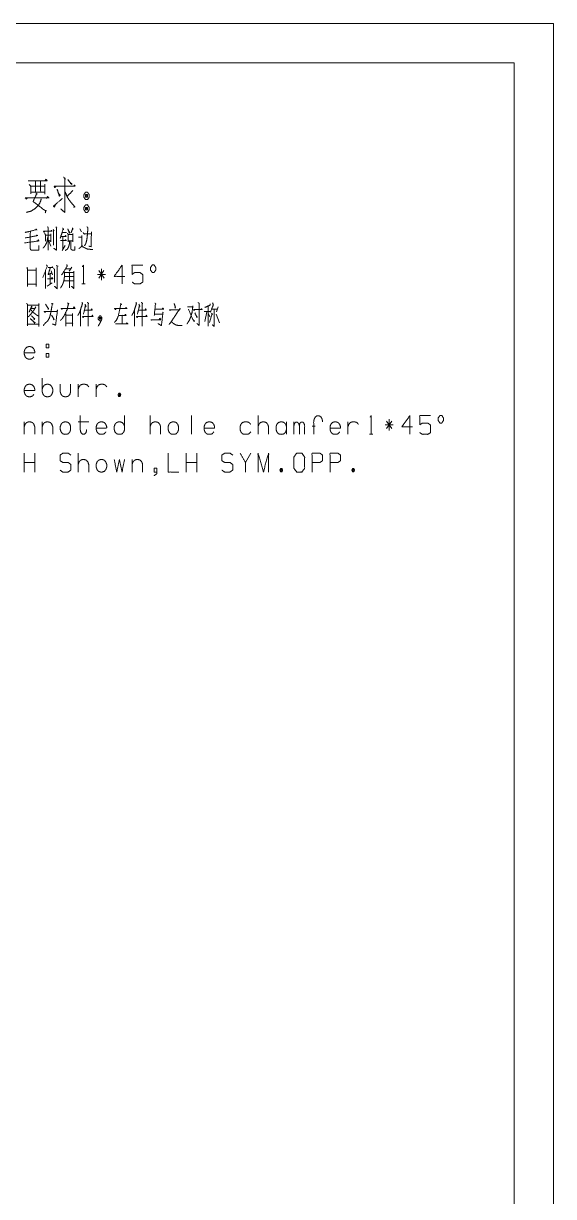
# Model space of a CAD drawing. Header units: millimetres. Extents: x 2210 to 79821, y -19430 to 2344.
# Drawn here: x 2562.7 to 2629.8, y 1641.3 to 1789.8 of the extents above; entities that cross this region are included whole.
import ezdxf

# ---------------------------------------------------------------- set-up
doc = ezdxf.new("R2010")
doc.units = ezdxf.units.MM
doc.layers.add('101', color=7, linetype='Continuous', true_color=0xffffff)

msp = doc.modelspace()

# ---------------------------------------------------------------- linework, layer by layer
at = {"layer": '101', "color": 133, "linetype": 'Continuous', "lineweight": 18}
for p, q in [((2629.78, 1789.82), (2209.78, 1789.82)), ((2629.78, 1492.82), (2629.78, 1789.82)), ((2624.78, 1784.82), (2234.78, 1784.82)), ((2624.78, 1497.82), (2624.78, 1784.82))]:
    msp.add_line(p, q, dxfattribs=at)
at = {"layer": '101', "color": 72, "linetype": 'Continuous', "lineweight": 18}
for p, q in [((2565.49, 1763.02), (2566.16, 1763.04)), ((2566.44, 1763.72), (2566.58, 1763.57)), ((2566.49, 1763.62), (2566.49, 1761.74)), ((2566.78, 1764.07), (2566.92, 1763.92)), ((2569.67, 1762.77), (2569.99, 1762.77)), ((2569.81, 1763.84), (2570.02, 1763.44)), ((2565.84, 1762.39), (2566.16, 1761.62)), ((2565.49, 1758.46), (2565.49, 1756.28)), ((2566.18, 1758.51), (2566.35, 1758.01)), ((2566.81, 1759.18), (2567.06, 1759.11)), ((2568.03, 1758.76), (2568.72, 1758.76)), ((2568.81, 1758.96), (2568.47, 1758.48)), ((2572.88, 1758.53), (2572.23, 1757.58)), ((2572.23, 1758.53), (2572.9, 1757.58)), ((2572.55, 1757.33), (2572.55, 1758.76)), ((2565.68, 1756.56), (2566.34, 1756.98)), ((2566.05, 1758.08), (2566.05, 1756.81)), ((2567.89, 1757.23), (2569, 1757.23)), ((2567.92, 1757.78), (2569.02, 1757.78)), ((2570.08, 1756.86), (2570.5, 1756.86)), ((2573.06, 1758.06), (2572.05, 1758.06)), ((2583.45, 1753.94), (2584.12, 1753.94)), ((2586.05, 1754.04), (2586.05, 1751.52)), ((2587.32, 1753.94), (2587.14, 1753.32)), ((2569.92, 1753.49), (2569.92, 1751.52)), ((2576.75, 1753.49), (2576.75, 1751.52)), ((2585.57, 1753.37), (2586.33, 1753.37)), ((2585.9, 1753.32), (2585.64, 1752.09)), ((2586.08, 1753.14), (2586.29, 1752.67)), ((2586.56, 1753.09), (2586.24, 1751.97)), ((2586.47, 1753.64), (2587.25, 1753.64)), ((2586.49, 1753.14), (2586.63, 1752.92)), ((2587.07, 1753.04), (2587.48, 1751.94)), ((2565.56, 1748.06), (2565.56, 1747.58)), ((2565.56, 1748.06), (2565.89, 1748.06)), ((2565.06, 1743.19), (2565.06, 1744.94)), ((2569.62, 1742.57), (2569.62, 1744.14)), ((2571.89, 1742.57), (2571.89, 1744.14)), ((2574.75, 1743.02), (2574.91, 1742.59)), ((2562.79, 1739.38), (2562.79, 1737.81)), ((2565.06, 1739.38), (2565.06, 1737.81)), ((2569.62, 1739.38), (2570.94, 1739.38)), ((2578.72, 1737.81), (2578.72, 1740.18)), ((2583.95, 1740.21), (2583.95, 1737.81)), ((2592.38, 1737.81), (2592.38, 1740.18)), ((2595.98, 1737.81), (2595.98, 1739.38)), ((2596.93, 1737.81), (2596.93, 1739.38)), ((2603.76, 1737.81), (2603.76, 1739.38)), ((2609.48, 1739.01), (2608.48, 1739.01)), ((2609.31, 1739.48), (2608.65, 1738.53)), ((2608.65, 1739.48), (2609.32, 1738.53)), ((2608.97, 1738.28), (2608.97, 1739.71)), ((2599.63, 1738.86), (2599.21, 1738.86)), ((2606.5, 1737.81), (2606.92, 1737.81)), ((2562.79, 1733.04), (2562.79, 1735.42)), ((2564.13, 1733.04), (2564.13, 1735.42)), ((2569.62, 1733.04), (2569.62, 1735.42)), ((2576.45, 1734.62), (2576.45, 1733.04)), ((2583.27, 1733.04), (2583.27, 1735.42)), ((2584.62, 1733.04), (2584.62, 1735.42)), ((2591.45, 1735.42), (2590.78, 1734.24)), ((2564.13, 1734.24), (2562.79, 1734.24)), ((2584.62, 1734.24), (2583.27, 1734.24)), ((2595.24, 1733.49), (2595.4, 1733.07)), ((2604.35, 1733.49), (2604.51, 1733.07))]:
    msp.add_line(p, q, dxfattribs=at)
for points, knots in [([(2567.77, 1770.37), (2567.99, 1770.11), (2567.91, 1770.26), (2567.91, 1765.91), (2567.4, 1766.36)], [0, 0, 0.060994, 0.091683, 0.877914, 1, 1]), ([(2563.27, 1769.92), (2565.69, 1769.92), (2565.55, 1770.11), (2565.39, 1769.92)], [0, 0, 0.835353, 0.914863, 1, 1]), ([(2563.41, 1769.43), (2563.62, 1769.24), (2563.62, 1768.27), (2563.62, 1768.46), (2565.39, 1768.46), (2565.39, 1768.19), (2565.39, 1769.51), (2565.39, 1769.21), (2563.54, 1769.21), (2564.2, 1769.21), (2564.2, 1769.88), (2564.2, 1768.46), (2564.86, 1768.46), (2564.86, 1769.84)], [0, 0, 0.024059, 0.106925, 0.122861, 0.273835, 0.296146, 0.407697, 0.433194, 0.590927, 0.647261, 0.70463, 0.825742, 0.882076, 1, 1]), ([(2566.79, 1769.17), (2566.66, 1769.02), (2566.58, 1769.21), (2569.23, 1769.21), (2569.15, 1769.39), (2569.05, 1769.21)], [0, 0, 0.057624, 0.116245, 0.879366, 0.937991, 1, 1]), ([(2566.95, 1768.83), (2567.22, 1767.97), (2567.35, 1768.08), (2567.16, 1768.27)], [0, 0, 0.673351, 0.803111, 1, 1]), ([(2568.94, 1768.68), (2568.22, 1767.93), (2567.96, 1768.49), (2568.22, 1767.86), (2568.46, 1767.48), (2568.73, 1767.14), (2569.18, 1766.62), (2569.23, 1766.62), (2569.05, 1766.54)], [0, 0, 0.248754, 0.397955, 0.56361, 0.670256, 0.773226, 0.939241, 0.951967, 1, 1]), ([(2568.3, 1770.07), (2568.78, 1769.43), (2568.81, 1769.54), (2568.6, 1769.58)], [0, 0, 0.706379, 0.80892, 1, 1]), ([(2563.19, 1767.74), (2563.06, 1767.59), (2562.93, 1767.74), (2565.9, 1767.74), (2565.74, 1767.93), (2565.61, 1767.67)], [0, 0, 0.051195, 0.102396, 0.861894, 0.924787, 1, 1]), ([(2564.94, 1767.63), (2564.86, 1767.33), (2564.62, 1766.84), (2564.12, 1766.36), (2563.64, 1766.06), (2563.06, 1765.91)], [0, 0, 0.114106, 0.313646, 0.571362, 0.778586, 1, 1]), ([(2564.25, 1768.34), (2564.44, 1768.19), (2564.36, 1768.27), (2563.91, 1767.29), (2565.5, 1766.06), (2565.55, 1766.17), (2565.45, 1765.87)], [0, 0, 0.061501, 0.089679, 0.366517, 0.885942, 0.917995, 1, 1]), ([(2566.74, 1766.92), (2566.61, 1766.58), (2566.48, 1766.69), (2567.62, 1767.67)], [0, 0, 0.178042, 0.263422, 1, 1]), ([(2570.79, 1768.46), (2570.55, 1768.46), (2570.34, 1768.16), (2570.34, 1767.82), (2570.55, 1767.52), (2570.79, 1767.52), (2571, 1767.82), (2571, 1768.16), (2570.79, 1768.46)], [0, 0, 0.091011, 0.231141, 0.359861, 0.499991, 0.591002, 0.731141, 0.859861, 1, 1]), ([(2570.79, 1767.82), (2570.79, 1768.16), (2570.55, 1768.16)], [0, 0, 0.585806, 1, 1]), ([(2570.55, 1767.82), (2570.79, 1767.82), (2570.55, 1768.16), (2570.55, 1767.82)], [0, 0, 0.241169, 0.658908, 1, 1]), ([(2571, 1766.54), (2570.79, 1766.88), (2570.55, 1766.88), (2570.34, 1766.54), (2570.34, 1766.24), (2570.55, 1765.91), (2570.79, 1765.91), (2571, 1766.24), (2571, 1766.54)], [0, 0, 0.1492, 0.238515, 0.387707, 0.5, 0.649192, 0.738507, 0.887707, 1, 1]), ([(2570.79, 1766.54), (2570.55, 1766.54), (2570.79, 1766.24), (2570.79, 1766.54)], [0, 0, 0.258816, 0.674596, 1, 1]), ([(2570.55, 1766.54), (2570.55, 1766.24), (2570.79, 1766.24)], [0, 0, 0.556988, 1, 1]), ([(2564.29, 1763.84), (2564.38, 1763.67), (2564.32, 1763.72), (2562.89, 1763.37), (2563.55, 1763.52), (2563.55, 1761.32), (2563.58, 1761.17), (2563.67, 1761.14), (2564.62, 1761.14), (2564.62, 1761.72)], [0, 0, 0.030685, 0.042094, 0.272773, 0.377788, 0.722123, 0.746244, 0.76062, 0.910005, 1, 1]), ([(2562.91, 1762.67), (2564.48, 1762.97), (2564.38, 1763.04), (2564.25, 1762.92)], [0, 0, 0.839681, 0.90778, 1, 1]), ([(2565.77, 1762.79), (2565.7, 1762.42), (2565.66, 1762.19), (2565.59, 1761.99), (2565.42, 1761.69), (2565.33, 1761.57), (2565.19, 1761.39)], [0, 0, 0.246542, 0.393695, 0.530753, 0.755724, 0.854628, 1, 1]), ([(2565.36, 1763.49), (2565.31, 1763.37), (2565.22, 1763.52), (2566.3, 1763.52), (2566.23, 1763.67), (2566.18, 1763.52)], [0, 0, 0.079268, 0.180911, 0.810336, 0.907135, 1, 1]), ([(2565.36, 1763.24), (2565.47, 1763.09), (2565.47, 1762.27)], [0, 0, 0.182116, 1, 1]), ([(2565.73, 1764.09), (2565.81, 1763.97), (2565.81, 1761.12)], [0, 0, 0.047969, 1, 1]), ([(2566.16, 1763.17), (2566.16, 1762.19), (2566, 1762.34)], [0, 0, 0.816829, 1, 1]), ([(2566.85, 1763.97), (2566.85, 1761.12), (2566.53, 1761.37)], [0, 0, 0.875674, 1, 1]), ([(2567.64, 1763.92), (2567.78, 1763.74), (2567.71, 1763.82), (2567.34, 1762.62), (2567.59, 1763.37), (2568.12, 1763.37)], [0, 0, 0.077475, 0.112961, 0.545477, 0.817422, 1, 1]), ([(2567.46, 1762.87), (2568.1, 1762.87), (2568.01, 1762.99), (2567.94, 1762.87)], [0, 0, 0.682012, 0.846078, 1, 1]), ([(2567.69, 1762.84), (2567.69, 1761.32), (2567.6, 1761.09), (2567.96, 1761.72)], [0, 0, 0.613735, 0.711022, 1, 1]), ([(2568.26, 1763.27), (2568.35, 1763.12), (2568.35, 1762.17), (2568.35, 1762.29), (2568.93, 1762.29), (2568.93, 1762.17), (2568.93, 1763.22), (2568.93, 1763.09), (2568.33, 1763.09)], [0, 0, 0.046636, 0.301095, 0.334581, 0.490815, 0.524301, 0.805547, 0.839027, 1, 1]), ([(2568.29, 1763.84), (2568.52, 1763.27), (2568.58, 1763.34), (2568.44, 1763.52)], [0, 0, 0.661507, 0.759637, 1, 1]), ([(2568.88, 1763.94), (2568.97, 1763.79), (2568.93, 1763.87), (2568.72, 1763.34)], [0, 0, 0.211483, 0.312208, 1, 1]), ([(2570.06, 1762.99), (2570.06, 1761.74), (2570.04, 1761.59), (2569.9, 1761.47), (2569.7, 1761.32)], [0, 0, 0.681077, 0.763374, 0.866216, 1, 1]), ([(2570.25, 1763.34), (2570.36, 1763.17), (2571.28, 1763.17)], [0, 0, 0.182106, 1, 1]), ([(2570.71, 1764.09), (2570.85, 1763.94), (2570.82, 1763.59), (2570.78, 1763.12), (2570.71, 1762.44), (2570.57, 1761.94), (2570.41, 1761.67)], [0, 0, 0.080841, 0.218777, 0.405553, 0.671679, 0.875425, 1, 1]), ([(2571.29, 1763.44), (2571.24, 1761.57), (2570.98, 1761.62)], [0, 0, 0.874237, 1, 1]), ([(2562.8, 1762.04), (2564.64, 1762.29), (2564.57, 1762.42), (2564.47, 1762.29)], [0, 0, 0.857794, 0.924194, 1, 1]), ([(2567.37, 1762.34), (2568.12, 1762.34), (2568.01, 1762.44), (2567.92, 1762.32)], [0, 0, 0.712982, 0.852971, 1, 1]), ([(2568.51, 1762.22), (2568.51, 1761.94), (2568.44, 1761.67), (2568.33, 1761.39), (2568.21, 1761.22), (2567.98, 1761.09)], [0, 0, 0.206835, 0.420395, 0.642086, 0.803265, 1, 1]), ([(2568.7, 1762.22), (2568.7, 1761.27), (2568.77, 1761.17), (2568.91, 1761.12), (2569.18, 1761.12), (2569.18, 1761.59)], [0, 0, 0.48406, 0.546462, 0.622876, 0.757965, 1, 1]), ([(2570.11, 1761.72), (2570.23, 1761.52), (2570.41, 1761.44), (2570.61, 1761.34), (2570.78, 1761.27), (2570.98, 1761.24), (2571.22, 1761.22), (2571.47, 1761.22)], [0, 0, 0.153705, 0.27919, 0.42209, 0.54757, 0.675691, 0.838258, 1, 1]), ([(2563.14, 1758.96), (2563.21, 1758.63), (2563.21, 1756.51), (2563.21, 1756.83), (2564.31, 1756.83), (2564.31, 1756.51), (2564.31, 1758.86), (2564.31, 1758.61), (2563.23, 1758.61)], [0, 0, 0.0422, 0.311817, 0.353052, 0.49209, 0.533326, 0.831489, 0.863208, 1, 1]), ([(2565.15, 1757.68), (2565.7, 1759.11), (2565.61, 1759.26), (2565.59, 1759.28)], [0, 0, 0.881771, 0.982319, 1, 1]), ([(2566.07, 1758.86), (2565.81, 1758.03), (2566.26, 1758.23)], [0, 0, 0.633567, 1, 1]), ([(2565.82, 1758.91), (2566.42, 1758.91), (2566.35, 1759.03), (2566.26, 1758.91)], [0, 0, 0.669472, 0.829452, 1, 1]), ([(2566.49, 1758.81), (2566.6, 1758.71), (2566.6, 1757.03)], [0, 0, 0.080061, 1, 1]), ([(2566.94, 1759.11), (2566.94, 1756.26), (2566.6, 1756.56)], [0, 0, 0.863559, 1, 1]), ([(2567.75, 1758.46), (2567.87, 1758.28), (2567.87, 1757.78), (2567.85, 1757.56), (2567.83, 1757.41), (2567.78, 1757.18), (2567.71, 1756.96), (2567.62, 1756.73), (2567.53, 1756.58), (2567.39, 1756.36)], [0, 0, 0.095685, 0.318938, 0.41971, 0.487153, 0.590365, 0.695671, 0.803607, 0.881348, 1, 1]), ([(2568.17, 1759.31), (2568.22, 1759.11), (2567.52, 1757.98)], [0, 0, 0.134731, 1, 1]), ([(2567.89, 1758.28), (2569.05, 1758.28), (2569.05, 1758.48), (2569.05, 1756.28), (2568.77, 1756.56)], [0, 0, 0.294508, 0.345002, 0.900412, 1, 1]), ([(2568.42, 1758.26), (2568.51, 1758.28), (2568.51, 1756.36)], [0, 0, 0.045542, 1, 1]), ([(2570.15, 1759.03), (2570.29, 1759.23), (2570.29, 1756.86)], [0, 0, 0.093489, 1, 1]), ([(2575.51, 1757.81), (2574.17, 1757.81), (2575.18, 1759.23), (2575.18, 1756.86)], [0, 0, 0.245868, 0.565295, 1, 1]), ([(2576.43, 1757.08), (2576.76, 1756.86), (2577.45, 1756.86), (2577.79, 1757.08), (2577.79, 1758.03), (2577.45, 1758.28), (2576.76, 1758.28), (2576.43, 1758.06), (2576.43, 1759.23), (2577.79, 1759.23)], [0, 0, 0.062226, 0.168341, 0.230572, 0.376815, 0.441269, 0.547383, 0.609609, 0.790489, 1, 1]), ([(2578.99, 1758.28), (2579.22, 1758.28), (2579.43, 1758.61), (2579.43, 1758.93), (2579.22, 1759.26), (2578.99, 1759.26), (2578.76, 1758.93), (2578.76, 1758.61), (2578.99, 1758.28)], [0, 0, 0.08568, 0.230398, 0.351588, 0.4963, 0.58198, 0.730392, 0.851582, 1, 1]), ([(2565.73, 1757.51), (2566.41, 1757.51), (2566.3, 1757.66), (2566.23, 1757.51)], [0, 0, 0.65771, 0.837617, 1, 1]), ([(2563.05, 1754.39), (2563.19, 1754.27), (2563.19, 1751.57), (2563.19, 1751.74), (2564.64, 1751.74), (2564.64, 1751.49), (2564.64, 1754.34), (2564.64, 1754.17), (2563.19, 1754.17)], [0, 0, 0.020431, 0.312718, 0.331662, 0.488565, 0.515627, 0.824153, 0.843098, 1, 1]), ([(2563.65, 1753.72), (2564.11, 1753.72), (2564.24, 1753.94), (2564.04, 1753.57), (2563.79, 1753.24), (2563.58, 1752.97), (2563.3, 1752.69)], [0, 0, 0.200769, 0.312943, 0.497487, 0.675941, 0.827673, 1, 1]), ([(2563.65, 1754.04), (2563.78, 1753.92), (2563.72, 1753.97), (2563.39, 1753.27)], [0, 0, 0.171541, 0.242619, 1, 1]), ([(2566.25, 1754.39), (2566.44, 1754.32), (2566.34, 1754.34), (2566.18, 1753.37), (2566.07, 1752.89), (2565.98, 1752.57), (2565.75, 1752.17), (2565.43, 1751.87), (2565.19, 1751.59)], [0, 0, 0.061342, 0.093412, 0.384203, 0.527462, 0.626599, 0.762382, 0.891103, 1, 1]), ([(2565.49, 1754.29), (2565.84, 1753.69), (2565.86, 1753.79), (2565.82, 1753.62)], [0, 0, 0.713162, 0.817166, 1, 1]), ([(2568.26, 1754.44), (2568.45, 1754.34), (2568.38, 1754.34), (2568.22, 1753.62), (2567.83, 1752.82), (2567.6, 1752.47), (2567.36, 1752.22)], [0, 0, 0.081233, 0.107498, 0.383273, 0.713762, 0.869318, 1, 1]), ([(2567.62, 1753.74), (2567.55, 1753.62), (2567.45, 1753.74), (2569.21, 1753.74), (2569.09, 1753.94), (2568.97, 1753.74)], [0, 0, 0.056416, 0.120823, 0.815214, 0.907603, 1, 1]), ([(2570.11, 1754.52), (2570.15, 1754.34), (2569.9, 1753.57), (2569.81, 1753.27), (2569.7, 1753.09), (2569.58, 1752.87)], [0, 0, 0.10108, 0.561696, 0.738768, 0.854618, 1, 1]), ([(2570.48, 1754.27), (2570.61, 1753.99), (2570.53, 1754.09), (2570.29, 1753.04)], [0, 0, 0.200655, 0.28214, 1, 1]), ([(2570.8, 1754.52), (2570.94, 1754.34), (2570.87, 1754.42), (2570.87, 1751.52)], [0, 0, 0.069694, 0.101621, 1, 1]), ([(2574.93, 1754.34), (2575.09, 1754.22), (2575.03, 1754.32), (2574.68, 1752.77), (2574.47, 1752.27), (2574.19, 1751.97)], [0, 0, 0.070722, 0.11028, 0.666019, 0.855882, 1, 1]), ([(2574.42, 1753.72), (2574.33, 1753.59), (2574.22, 1753.72), (2575.79, 1753.72), (2575.67, 1753.87), (2575.58, 1753.72)], [0, 0, 0.067787, 0.140366, 0.836836, 0.922922, 1, 1]), ([(2576.94, 1754.52), (2576.98, 1754.34), (2576.73, 1753.57), (2576.64, 1753.27), (2576.53, 1753.09), (2576.41, 1752.87)], [0, 0, 0.10108, 0.561695, 0.738767, 0.85463, 1, 1]), ([(2577.31, 1754.27), (2577.44, 1753.99), (2577.36, 1754.09), (2577.12, 1753.04)], [0, 0, 0.200655, 0.28214, 1, 1]), ([(2577.63, 1754.52), (2577.77, 1754.34), (2577.7, 1754.42), (2577.7, 1751.52)], [0, 0, 0.069694, 0.101621, 1, 1]), ([(2579.31, 1754.42), (2579.46, 1754.29), (2579.39, 1754.32), (2579.25, 1752.89), (2579.27, 1753.02), (2580.33, 1753.02), (2580.35, 1753.27), (2580.15, 1751.57), (2579.73, 1751.82)], [0, 0, 0.037815, 0.05183, 0.319487, 0.343084, 0.541302, 0.588145, 0.907967, 1, 1]), ([(2579.36, 1753.64), (2580.44, 1753.64), (2580.33, 1753.82), (2580.26, 1753.69)], [0, 0, 0.755864, 0.899327, 1, 1]), ([(2581.3, 1753.59), (2581.21, 1753.47), (2581.17, 1753.59), (2582.45, 1753.59), (2582.52, 1753.79), (2581.4, 1752.07), (2581.12, 1751.72), (2581.42, 1752.07), (2581.67, 1751.84), (2582.02, 1751.64), (2582.43, 1751.57), (2582.77, 1751.59)], [0, 0, 0.024601, 0.045475, 0.249979, 0.284068, 0.614009, 0.686315, 0.760441, 0.814183, 0.879453, 0.945886, 1, 1]), ([(2581.76, 1754.39), (2581.92, 1753.87), (2581.93, 1753.92), (2581.86, 1753.79)], [0, 0, 0.736145, 0.807302, 1, 1]), ([(2584.14, 1754.09), (2584.02, 1753.22), (2583.98, 1753.09), (2583.91, 1752.89), (2583.86, 1752.67), (2583.77, 1752.47), (2583.7, 1752.27), (2583.61, 1752.14), (2583.52, 1751.97), (2583.38, 1751.79)], [0, 0, 0.358965, 0.411738, 0.497901, 0.591803, 0.680622, 0.766791, 0.828974, 0.908612, 1, 1]), ([(2584.79, 1754.49), (2584.94, 1754.39), (2584.94, 1751.59), (2584.64, 1751.84)], [0, 0, 0.051476, 0.883808, 1, 1]), ([(2586.33, 1754.32), (2586.33, 1754.17), (2585.64, 1753.87)], [0, 0, 0.166324, 1, 1]), ([(2586.63, 1754.44), (2586.72, 1754.19), (2586.33, 1753.24)], [0, 0, 0.205295, 1, 1]), ([(2563.56, 1752.47), (2564.11, 1751.92), (2564.15, 1751.99), (2564.06, 1751.84)], [0, 0, 0.751272, 0.831517, 1, 1]), ([(2563.62, 1753.59), (2563.83, 1753.32), (2564.13, 1753.09), (2564.38, 1752.89), (2564.61, 1752.79)], [0, 0, 0.268927, 0.559588, 0.805959, 1, 1]), ([(2563.72, 1752.82), (2564.08, 1752.42), (2564.11, 1752.47), (2564.04, 1752.32)], [0, 0, 0.701531, 0.782038, 1, 1]), ([(2565.49, 1753.37), (2565.4, 1753.24), (2565.31, 1753.34), (2566.94, 1753.34), (2566.99, 1753.57), (2566.76, 1751.62), (2566.35, 1751.79)], [0, 0, 0.033647, 0.06298, 0.420375, 0.471182, 0.902729, 1, 1]), ([(2566.25, 1752.89), (2566.57, 1752.34), (2566.58, 1752.44), (2566.49, 1752.29)], [0, 0, 0.697428, 0.808893, 1, 1]), ([(2568.05, 1753.09), (2568.05, 1751.49), (2568.05, 1751.87), (2568.91, 1751.87), (2568.91, 1751.49), (2568.91, 1753.09), (2568.91, 1752.89), (2568.01, 1752.89)], [0, 0, 0.270387, 0.333757, 0.480115, 0.543485, 0.813872, 0.847669, 1, 1]), ([(2570.29, 1752.74), (2570.25, 1752.57), (2570.16, 1752.74), (2571.49, 1752.74), (2571.4, 1752.89), (2571.37, 1752.77)], [0, 0, 0.08908, 0.186892, 0.848313, 0.935187, 1, 1]), ([(2570.41, 1753.52), (2571.4, 1753.52), (2571.33, 1753.69), (2571.24, 1753.52)], [0, 0, 0.720078, 0.857385, 1, 1]), ([(2572.46, 1752.17), (2572.32, 1752.17), (2572.16, 1752.37), (2572.16, 1752.59), (2572.32, 1752.79), (2572.46, 1752.79), (2572.62, 1752.59), (2572.62, 1752.37), (2572.16, 1751.52)], [0, 0, 0.057357, 0.160985, 0.252235, 0.355869, 0.413226, 0.51687, 0.608121, 1, 1]), ([(2572.32, 1752.37), (2572.46, 1752.37), (2572.32, 1752.59), (2572.32, 1752.37)], [0, 0, 0.223714, 0.644092, 1, 1]), ([(2572.46, 1752.37), (2572.46, 1752.59), (2572.32, 1752.59)], [0, 0, 0.614035, 1, 1]), ([(2574.81, 1752.87), (2575.67, 1752.87), (2575.6, 1753.02), (2575.49, 1752.87), (2575.19, 1752.87), (2575.19, 1751.79), (2574.35, 1751.79), (2575.92, 1751.79), (2575.76, 1751.92), (2575.67, 1751.79)], [0, 0, 0.161343, 0.192235, 0.226456, 0.282437, 0.482695, 0.640742, 0.933793, 0.971482, 1, 1]), ([(2577.12, 1752.74), (2577.08, 1752.57), (2576.99, 1752.74), (2578.32, 1752.74), (2578.23, 1752.89), (2578.2, 1752.77)], [0, 0, 0.089077, 0.186896, 0.848318, 0.935189, 1, 1]), ([(2577.24, 1753.52), (2578.23, 1753.52), (2578.16, 1753.69), (2578.07, 1753.52)], [0, 0, 0.720068, 0.857373, 1, 1]), ([(2578.99, 1752.32), (2578.9, 1752.27), (2578.81, 1752.32), (2580.05, 1752.32), (2579.96, 1752.52), (2579.85, 1752.34)], [0, 0, 0.054467, 0.108954, 0.772865, 0.890202, 1, 1]), ([(2583.56, 1753.64), (2584.28, 1752.04), (2584.3, 1752.27)], [0, 0, 0.886128, 1, 1]), ([(2584.35, 1753.59), (2584.26, 1753.47), (2584.23, 1753.62), (2585.31, 1753.62), (2585.22, 1753.72), (2585.15, 1753.59)], [0, 0, 0.092072, 0.184776, 0.833326, 0.913609, 1, 1]), ([(2584.39, 1753.17), (2584.65, 1752.62), (2584.71, 1752.69)], [0, 0, 0.869265, 1, 1]), ([(2586.84, 1753.64), (2586.84, 1751.49), (2586.56, 1751.69)], [0, 0, 0.861258, 1, 1]), ([(2564.01, 1747.63), (2563.81, 1747.41), (2563.56, 1747.33), (2563.33, 1747.33), (2563.09, 1747.41), (2562.89, 1747.63), (2562.79, 1747.96), (2562.79, 1748.31), (2562.89, 1748.61), (2563.09, 1748.83), (2563.33, 1748.91), (2563.56, 1748.91), (2563.81, 1748.83), (2564.01, 1748.61), (2564.11, 1748.31), (2564.11, 1748.13), (2562.79, 1748.13)], [0, 0, 0.053947, 0.100852, 0.142537, 0.189449, 0.243397, 0.305417, 0.368912, 0.426635, 0.480583, 0.527495, 0.56918, 0.616085, 0.670032, 0.727758, 0.759505, 1, 1]), ([(2565.56, 1748.76), (2565.56, 1749.23), (2565.89, 1749.23), (2565.89, 1748.76), (2565.56, 1748.76)], [0, 0, 0.292918, 0.5, 0.792918, 1, 1]), ([(2565.89, 1748.06), (2565.89, 1747.58), (2565.56, 1747.58)], [0, 0, 0.585825, 1, 1]), ([(2564.01, 1742.87), (2563.81, 1742.64), (2563.56, 1742.57), (2563.33, 1742.57), (2563.09, 1742.64), (2562.89, 1742.87), (2562.79, 1743.19), (2562.79, 1743.54), (2562.89, 1743.84), (2563.09, 1744.07), (2563.33, 1744.14), (2563.56, 1744.14), (2563.81, 1744.07), (2564.01, 1743.84), (2564.11, 1743.54), (2564.11, 1743.37), (2562.79, 1743.37)], [0, 0, 0.053947, 0.100852, 0.142537, 0.189449, 0.243397, 0.305417, 0.368912, 0.426635, 0.480583, 0.527495, 0.56918, 0.616085, 0.670032, 0.727758, 0.759505, 1, 1]), ([(2565.06, 1743.19), (2565.17, 1742.87), (2565.36, 1742.64), (2565.61, 1742.57), (2565.84, 1742.57), (2566.09, 1742.64), (2566.28, 1742.87), (2566.39, 1743.19), (2566.39, 1743.54), (2566.28, 1743.84), (2566.09, 1744.07), (2565.84, 1744.14), (2565.61, 1744.14), (2565.36, 1744.07), (2565.17, 1743.84), (2565.06, 1743.54)], [0, 0, 0.078529, 0.146836, 0.206226, 0.259007, 0.318406, 0.386713, 0.465242, 0.545638, 0.618727, 0.687034, 0.746433, 0.799214, 0.858604, 0.926911, 1, 1]), ([(2567.34, 1744.14), (2567.34, 1743.19), (2567.45, 1742.87), (2567.64, 1742.64), (2567.89, 1742.57), (2568.12, 1742.57), (2568.36, 1742.64), (2568.56, 1742.87), (2568.66, 1743.19), (2568.66, 1744.14)], [0, 0, 0.242013, 0.329103, 0.404857, 0.470732, 0.529268, 0.595143, 0.670897, 0.757987, 1, 1]), ([(2569.62, 1743.54), (2569.72, 1743.84), (2569.92, 1744.07), (2570.16, 1744.14), (2570.5, 1744.14), (2570.75, 1744.07), (2570.94, 1743.84)], [0, 0, 0.180185, 0.348582, 0.495019, 0.685189, 0.831603, 1, 1]), ([(2571.89, 1743.54), (2572, 1743.84), (2572.19, 1744.07), (2572.44, 1744.14), (2572.78, 1744.14), (2573.02, 1744.07), (2573.22, 1743.84)], [0, 0, 0.180191, 0.348587, 0.495, 0.685169, 0.831604, 1, 1]), ([(2574.75, 1742.59), (2574.91, 1742.59), (2575, 1742.82), (2574.91, 1743.02), (2574.75, 1743.02), (2574.66, 1742.82), (2574.75, 1742.59), (2574.91, 1743.02)], [0, 0, 0.093981, 0.236785, 0.365948, 0.459929, 0.589102, 0.731915, 1, 1]), ([(2562.79, 1738.78), (2562.89, 1739.08), (2563.09, 1739.31), (2563.33, 1739.38), (2563.56, 1739.38), (2563.81, 1739.31), (2564.01, 1739.08), (2564.11, 1738.78), (2564.11, 1737.81)], [0, 0, 0.107748, 0.208446, 0.296013, 0.373823, 0.461376, 0.562075, 0.669827, 1, 1]), ([(2565.06, 1738.78), (2565.17, 1739.08), (2565.36, 1739.31), (2565.61, 1739.38), (2565.84, 1739.38), (2566.09, 1739.31), (2566.28, 1739.08), (2566.39, 1738.78), (2566.39, 1737.81)], [0, 0, 0.107748, 0.208447, 0.296001, 0.373811, 0.461378, 0.562077, 0.669826, 1, 1]), ([(2567.45, 1738.11), (2567.64, 1737.88), (2567.89, 1737.81), (2568.12, 1737.81), (2568.36, 1737.88), (2568.56, 1738.11), (2568.66, 1738.43), (2568.66, 1738.78), (2568.56, 1739.08), (2568.36, 1739.31), (2568.12, 1739.38), (2567.89, 1739.38), (2567.64, 1739.31), (2567.45, 1739.08), (2567.34, 1738.78), (2567.34, 1738.43), (2567.45, 1738.11)], [0, 0, 0.063223, 0.118201, 0.167054, 0.222032, 0.285255, 0.357939, 0.432351, 0.5, 0.563223, 0.618201, 0.667054, 0.722032, 0.785255, 0.852904, 0.927316, 1, 1]), ([(2570.69, 1738.38), (2570.61, 1738.03), (2570.41, 1737.83), (2570.16, 1737.83), (2569.95, 1738.03), (2569.88, 1738.38), (2569.88, 1740.21)], [0, 0, 0.107411, 0.1904, 0.264018, 0.350759, 0.457003, 1, 1]), ([(2573.11, 1738.11), (2572.92, 1737.88), (2572.67, 1737.81), (2572.44, 1737.81), (2572.19, 1737.88), (2572, 1738.11), (2571.89, 1738.43), (2571.89, 1738.78), (2572, 1739.08), (2572.19, 1739.31), (2572.44, 1739.38), (2572.67, 1739.38), (2572.92, 1739.31), (2573.11, 1739.08), (2573.22, 1738.78), (2573.22, 1738.61), (2571.89, 1738.61)], [0, 0, 0.053947, 0.100859, 0.142544, 0.189449, 0.243396, 0.305418, 0.368913, 0.426639, 0.480586, 0.527491, 0.569176, 0.616088, 0.670035, 0.727759, 0.759506, 1, 1]), ([(2575.49, 1740.18), (2575.49, 1738.43), (2575.39, 1738.11), (2575.19, 1737.88), (2574.95, 1737.81), (2574.72, 1737.81), (2574.47, 1737.88), (2574.27, 1738.11), (2574.17, 1738.43), (2574.17, 1738.78), (2574.27, 1739.08), (2574.47, 1739.31), (2574.72, 1739.38), (2574.95, 1739.38), (2575.19, 1739.31), (2575.39, 1739.08), (2575.49, 1738.78)], [0, 0, 0.286725, 0.342739, 0.39146, 0.433822, 0.471469, 0.513837, 0.562558, 0.61857, 0.675915, 0.728047, 0.776768, 0.819136, 0.856783, 0.899144, 0.947866, 1, 1]), ([(2578.72, 1738.78), (2578.83, 1739.08), (2579.02, 1739.31), (2579.27, 1739.38), (2579.5, 1739.38), (2579.75, 1739.31), (2579.94, 1739.08), (2580.05, 1738.78), (2580.05, 1737.81)], [0, 0, 0.107747, 0.208444, 0.296011, 0.373819, 0.461386, 0.562083, 0.66983, 1, 1]), ([(2581.1, 1738.11), (2581.3, 1737.88), (2581.55, 1737.81), (2581.78, 1737.81), (2582.02, 1737.88), (2582.22, 1738.11), (2582.32, 1738.43), (2582.32, 1738.78), (2582.22, 1739.08), (2582.02, 1739.31), (2581.78, 1739.38), (2581.55, 1739.38), (2581.3, 1739.31), (2581.1, 1739.08), (2581, 1738.78), (2581, 1738.43), (2581.1, 1738.11)], [0, 0, 0.063224, 0.118203, 0.167056, 0.222027, 0.285251, 0.357937, 0.43235, 0.5, 0.563224, 0.618195, 0.667048, 0.722027, 0.785251, 0.852901, 0.927315, 1, 1]), ([(2586.77, 1738.11), (2586.58, 1737.88), (2586.33, 1737.81), (2586.1, 1737.81), (2585.85, 1737.88), (2585.66, 1738.11), (2585.55, 1738.43), (2585.55, 1738.78), (2585.66, 1739.08), (2585.85, 1739.31), (2586.1, 1739.38), (2586.33, 1739.38), (2586.58, 1739.31), (2586.77, 1739.08), (2586.88, 1738.78), (2586.88, 1738.61), (2585.55, 1738.61)], [0, 0, 0.053947, 0.100852, 0.142537, 0.189449, 0.243397, 0.305417, 0.368912, 0.426635, 0.480583, 0.527495, 0.56918, 0.616085, 0.670032, 0.727758, 0.759505, 1, 1]), ([(2591.45, 1738.11), (2591.25, 1737.88), (2591.01, 1737.81), (2590.65, 1737.81), (2590.4, 1737.88), (2590.21, 1738.11), (2590.1, 1738.43), (2590.1, 1738.78), (2590.21, 1739.08), (2590.4, 1739.31), (2590.65, 1739.38), (2591.01, 1739.38), (2591.25, 1739.31), (2591.45, 1739.08)], [0, 0, 0.075458, 0.141067, 0.230771, 0.29639, 0.371848, 0.458598, 0.547411, 0.628152, 0.70361, 0.769229, 0.858933, 0.924542, 1, 1]), ([(2592.38, 1738.78), (2592.49, 1739.08), (2592.68, 1739.31), (2592.93, 1739.38), (2593.16, 1739.38), (2593.41, 1739.31), (2593.6, 1739.08), (2593.71, 1738.78), (2593.71, 1737.81)], [0, 0, 0.107748, 0.208447, 0.296015, 0.373824, 0.461378, 0.562077, 0.669826, 1, 1]), ([(2595.98, 1738.78), (2595.88, 1739.08), (2595.68, 1739.31), (2595.43, 1739.38), (2595.2, 1739.38), (2594.96, 1739.31), (2594.76, 1739.08), (2594.66, 1738.78), (2594.66, 1738.43), (2594.76, 1738.11), (2594.96, 1737.88), (2595.2, 1737.81), (2595.43, 1737.81), (2595.68, 1737.88), (2595.88, 1738.11), (2595.98, 1738.43)], [0, 0, 0.073088, 0.141395, 0.200794, 0.253574, 0.312964, 0.381271, 0.454362, 0.534758, 0.613289, 0.681596, 0.740986, 0.793766, 0.853165, 0.921472, 1, 1]), ([(2596.93, 1738.91), (2596.99, 1739.18), (2597.16, 1739.36), (2597.36, 1739.36), (2597.53, 1739.18), (2597.61, 1738.91), (2597.61, 1737.81)], [0, 0, 0.118881, 0.224452, 0.306981, 0.412552, 0.533082, 1, 1]), ([(2597.61, 1738.91), (2597.66, 1739.18), (2597.83, 1739.36), (2598.05, 1739.36), (2598.21, 1739.18), (2598.28, 1738.91), (2598.28, 1737.81)], [0, 0, 0.118603, 0.223944, 0.313758, 0.413912, 0.534159, 1, 1]), ([(2599.42, 1737.81), (2599.42, 1739.38), (2599.48, 1739.73), (2599.63, 1740.01), (2599.85, 1740.16), (2600.11, 1740.16), (2600.34, 1740.01), (2600.5, 1739.73), (2600.55, 1739.38)], [0, 0, 0.423654, 0.518872, 0.604328, 0.674202, 0.745515, 0.819326, 0.904782, 1, 1]), ([(2602.71, 1738.11), (2602.51, 1737.88), (2602.26, 1737.81), (2602.03, 1737.81), (2601.79, 1737.88), (2601.59, 1738.11), (2601.49, 1738.43), (2601.49, 1738.78), (2601.59, 1739.08), (2601.79, 1739.31), (2602.03, 1739.38), (2602.26, 1739.38), (2602.51, 1739.31), (2602.71, 1739.08), (2602.81, 1738.78), (2602.81, 1738.61), (2601.49, 1738.61)], [0, 0, 0.053947, 0.100858, 0.142543, 0.189454, 0.243401, 0.30542, 0.368914, 0.426637, 0.480584, 0.527496, 0.56918, 0.616092, 0.670038, 0.727761, 0.759508, 1, 1]), ([(2603.76, 1738.78), (2603.87, 1739.08), (2604.06, 1739.31), (2604.31, 1739.38), (2604.65, 1739.38), (2604.89, 1739.31), (2605.09, 1739.08)], [0, 0, 0.180185, 0.348582, 0.495019, 0.685189, 0.831603, 1, 1]), ([(2606.57, 1739.98), (2606.71, 1740.18), (2606.71, 1737.81)], [0, 0, 0.093489, 1, 1]), ([(2611.94, 1738.76), (2610.59, 1738.76), (2611.6, 1740.18), (2611.6, 1737.81)], [0, 0, 0.245869, 0.565293, 1, 1]), ([(2612.85, 1738.03), (2613.19, 1737.81), (2613.88, 1737.81), (2614.21, 1738.03), (2614.21, 1738.98), (2613.88, 1739.23), (2613.19, 1739.23), (2612.85, 1739.01), (2612.85, 1740.18), (2614.21, 1740.18)], [0, 0, 0.062227, 0.168343, 0.23057, 0.376816, 0.441266, 0.547382, 0.609609, 0.790491, 1, 1]), ([(2615.41, 1739.23), (2615.64, 1739.23), (2615.85, 1739.56), (2615.85, 1739.88), (2615.64, 1740.21), (2615.41, 1740.21), (2615.18, 1739.88), (2615.18, 1739.56), (2615.41, 1739.23)], [0, 0, 0.085681, 0.230394, 0.351585, 0.496291, 0.581973, 0.730387, 0.851579, 1, 1]), ([(2567.32, 1733.27), (2567.66, 1733.04), (2568.35, 1733.04), (2568.68, 1733.29), (2568.68, 1733.99), (2568.35, 1734.24), (2567.68, 1734.24), (2567.32, 1734.47), (2567.32, 1735.19), (2567.68, 1735.42), (2568.35, 1735.42), (2568.68, 1735.19)], [0, 0, 0.068035, 0.184055, 0.25452, 0.372335, 0.4428, 0.555842, 0.62637, 0.748395, 0.818923, 0.931965, 1, 1]), ([(2569.62, 1734.02), (2569.72, 1734.32), (2569.92, 1734.54), (2570.16, 1734.62), (2570.39, 1734.62), (2570.64, 1734.54), (2570.84, 1734.32), (2570.94, 1734.02), (2570.94, 1733.04)], [0, 0, 0.107748, 0.208447, 0.296015, 0.373824, 0.461378, 0.562077, 0.669826, 1, 1]), ([(2572, 1733.34), (2572.19, 1733.12), (2572.44, 1733.04), (2572.67, 1733.04), (2572.92, 1733.12), (2573.11, 1733.34), (2573.22, 1733.67), (2573.22, 1734.02), (2573.11, 1734.32), (2572.92, 1734.54), (2572.67, 1734.62), (2572.44, 1734.62), (2572.19, 1734.54), (2572, 1734.32), (2571.89, 1734.02), (2571.89, 1733.67), (2572, 1733.34)], [0, 0, 0.063224, 0.118194, 0.167047, 0.222026, 0.28525, 0.357935, 0.432348, 0.499997, 0.563221, 0.6182, 0.667053, 0.722023, 0.785247, 0.852899, 0.927312, 1, 1]), ([(2574.17, 1734.62), (2574.5, 1733.04), (2574.84, 1734.62), (2575.16, 1733.04), (2575.49, 1734.62)], [0, 0, 0.250139, 0.500279, 0.74986, 1, 1]), ([(2576.45, 1734.02), (2576.55, 1734.32), (2576.75, 1734.54), (2576.99, 1734.62), (2577.22, 1734.62), (2577.47, 1734.54), (2577.66, 1734.32), (2577.77, 1734.02), (2577.77, 1733.04)], [0, 0, 0.107748, 0.208447, 0.296001, 0.373811, 0.461378, 0.562077, 0.669826, 1, 1]), ([(2581, 1735.42), (2581, 1733.04), (2582.34, 1733.04)], [0, 0, 0.638734, 1, 1]), ([(2587.81, 1733.27), (2588.15, 1733.04), (2588.84, 1733.04), (2589.17, 1733.29), (2589.17, 1733.99), (2588.84, 1734.24), (2588.16, 1734.24), (2587.81, 1734.47), (2587.81, 1735.19), (2588.16, 1735.42), (2588.84, 1735.42), (2589.17, 1735.19)], [0, 0, 0.068034, 0.184052, 0.254521, 0.372334, 0.442803, 0.555843, 0.626371, 0.748393, 0.818921, 0.931961, 1, 1]), ([(2590.78, 1733.04), (2590.78, 1734.24), (2590.1, 1735.42)], [0, 0, 0.469959, 1, 1]), ([(2592.38, 1733.04), (2592.38, 1735.42), (2593.05, 1733.04), (2593.72, 1735.42), (2593.72, 1733.04)], [0, 0, 0.245192, 0.499999, 0.754808, 1, 1]), ([(2597.27, 1733.04), (2597.94, 1733.04), (2598.28, 1733.52), (2598.28, 1734.94), (2597.94, 1735.42), (2597.27, 1735.42), (2596.92, 1734.94), (2596.92, 1733.52), (2597.27, 1733.04)], [0, 0, 0.102686, 0.191621, 0.409479, 0.498411, 0.601097, 0.691619, 0.909476, 1, 1]), ([(2599.21, 1733.04), (2599.21, 1735.42), (2600.22, 1735.42), (2600.55, 1735.19), (2600.55, 1734.47), (2600.2, 1734.24), (2599.21, 1734.24)], [0, 0, 0.401148, 0.571308, 0.639589, 0.762044, 0.832821, 1, 1]), ([(2601.49, 1733.04), (2601.49, 1735.42), (2602.49, 1735.42), (2602.83, 1735.19), (2602.83, 1734.47), (2602.48, 1734.24), (2601.49, 1734.24)], [0, 0, 0.401147, 0.571315, 0.639589, 0.762044, 0.832821, 1, 1]), ([(2579.55, 1733.04), (2579.22, 1733.04), (2579.22, 1733.52), (2579.55, 1733.52), (2579.55, 1732.82), (2579.22, 1732.57)], [0, 0, 0.148254, 0.357933, 0.506187, 0.815185, 1, 1]), ([(2595.24, 1733.07), (2595.4, 1733.07), (2595.49, 1733.29), (2595.4, 1733.49), (2595.24, 1733.49), (2595.15, 1733.29), (2595.24, 1733.07), (2595.4, 1733.49)], [0, 0, 0.093981, 0.236794, 0.365967, 0.459948, 0.589111, 0.731915, 1, 1]), ([(2604.35, 1733.07), (2604.51, 1733.07), (2604.59, 1733.29), (2604.51, 1733.49), (2604.35, 1733.49), (2604.26, 1733.29), (2604.35, 1733.07), (2604.51, 1733.49)], [0, 0, 0.093981, 0.236785, 0.365948, 0.459929, 0.589102, 0.731915, 1, 1])]:
    msp.add_open_spline(points, degree=1, knots=knots, dxfattribs=at)

doc.saveas('drawing.dxf')
